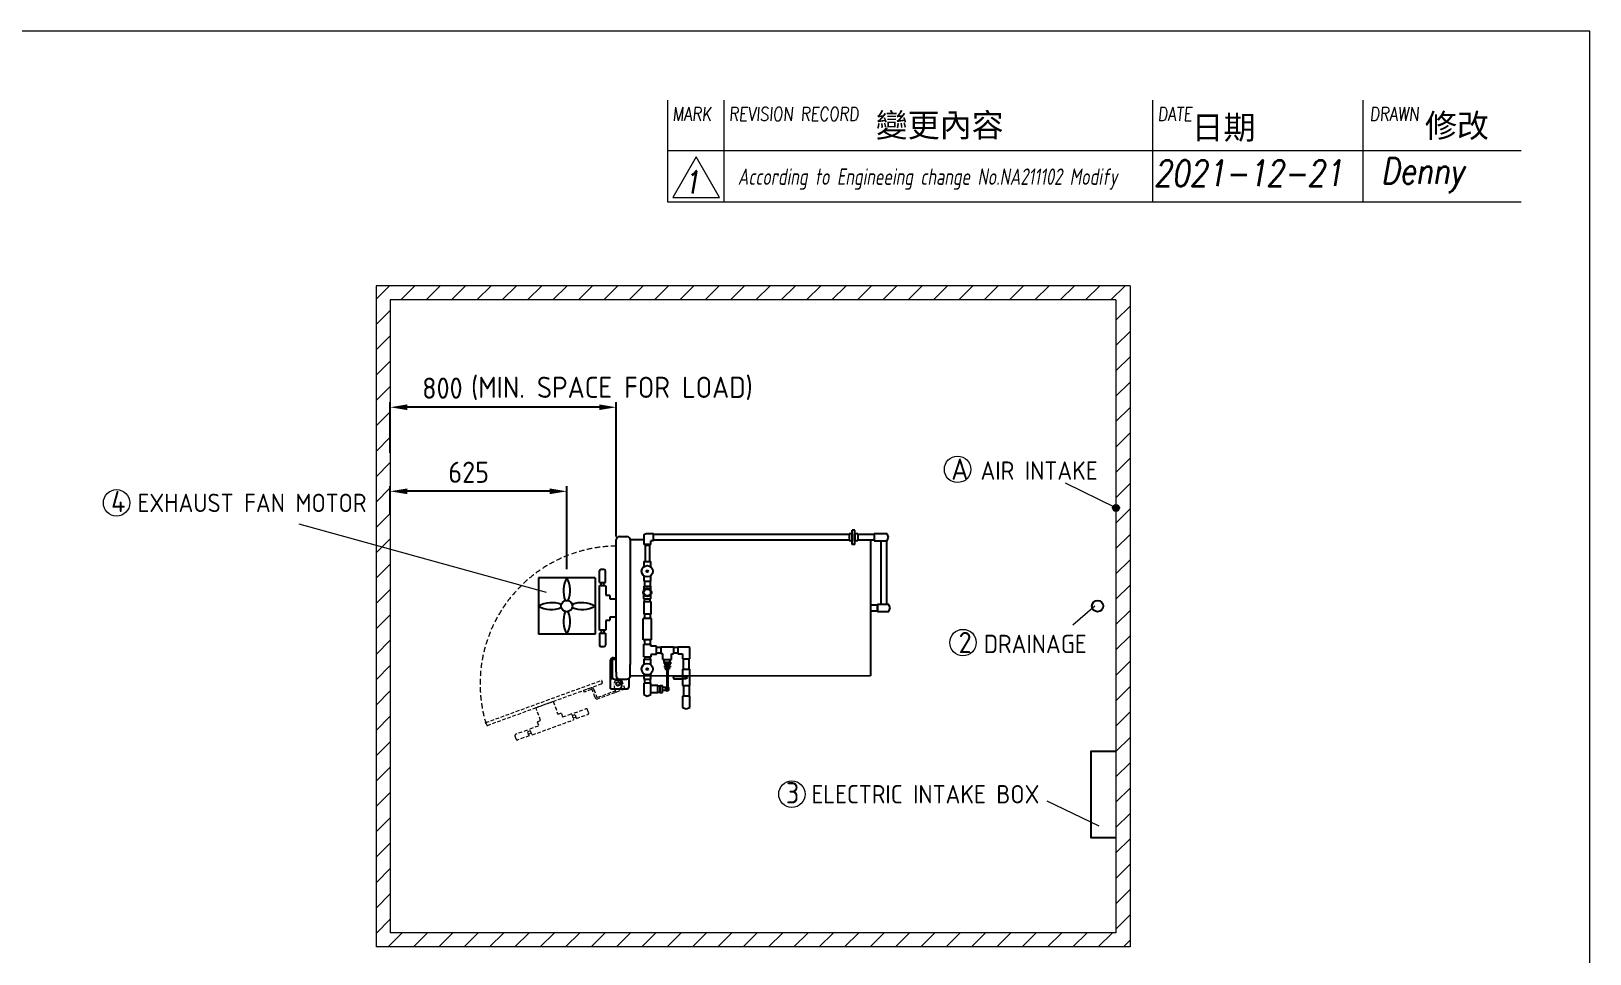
# Model space of a CAD drawing. Header units: millimetres. Extents: x 0 to 11720, y 0 to 8240.
# Drawn here: x 6201 to 11720, y 4974 to 8240 of the extents above; entities that cross this region are included whole.
import ezdxf

# ---------------------------------------------------------------- set-up
doc = ezdxf.new("R2010")
doc.units = ezdxf.units.MM
doc.linetypes.add('HIDDEN', pattern=[9.525, 6.35, -3.175])
doc.layers.get('0').update_dxf_attribs({"lineweight": 25})
for name, color, linetype, lineweight in [('D', 3, 'Continuous', 13), ('F', 7, 'Continuous', 15), ('H', 2, 'HIDDEN', 15), ('S', 4, 'Continuous', 15), ('T', 4, 'Continuous', 15)]:
    doc.layers.add(name, color=color, linetype=linetype, lineweight=lineweight)
doc.styles.get("Standard").update_dxf_attribs({"font": 'KAIU.TTF'})
doc.styles.add('STU25', font='isocp2.shx')
doc.styles.add('Text', font='romans.shx', dxfattribs={"width": 0.8, "oblique": 10})
doc.dimstyles.new('STU25', dxfattribs={"dimscale": 30, "dimtxt": 2.5, "dimasz": 2, "dimexe": 0.6, "dimexo": 1, "dimgap": 1, "dimtad": 1, "dimdsep": 46, "dimtxsty": 'STU25', "dimcen": 2, "dimazin": 2, "dimtfac": 1, "dimtmove": 0, "dimatfit": 3, "dimfxl": 0, "dimtolj": 1, "dimtzin": 0, "dimarcsym": 0})

# ---------------------------------------------------------------- blocks, each defined once
blk = doc.blocks.new('*D20')
at = {"layer": 'D', "color": 0, "linetype": 'Continuous', "lineweight": -2}
for p, q in [((7472.6, 6530.8), (7472.6, 6629.4)), ((8097.6, 6335.3), (8097.6, 6629.4)), ((8037.6, 6611.4), (7532.6, 6611.4))]:
    blk.add_line(p, q, dxfattribs=at)
at = {"layer": 'D', "color": 0, "linetype": 'Continuous'}
for points in [[(7532.6, 6621.4), (7532.6, 6601.4), (7472.6, 6611.4)], [(8037.6, 6621.4), (8037.6, 6601.4), (8097.6, 6611.4)]]:
    blk.add_solid(points, dxfattribs=at)
at = {"layer": 'Defpoints', "color": 0, "linetype": 'Continuous'}
for p in [(7472.6, 6611.4), (7472.6, 6500.8), (8097.6, 6305.3)]:
    blk.add_point(p, dxfattribs=at)
at = {"layer": 'D', "color": 0, "linetype": 'Continuous', "insert": (7750.4, 6678.9), "char_height": 75, "attachment_point": 5, "style": 'STU25'}
blk.add_mtext('\\A1;625', dxfattribs=at)
blk = doc.blocks.new('*D21')
at = {"layer": 'D', "color": 0, "lineweight": -2}
for p, q in [((7472.6, 6747.1), (7472.6, 6927)), ((8212.6, 6909), (7532.6, 6909)), ((8272.6, 6452), (8272.6, 6927))]:
    blk.add_line(p, q, dxfattribs=at)
at = {"layer": 'D', "color": 0}
for points in [[(7532.6, 6919), (7532.6, 6899), (7472.6, 6909)], [(8212.6, 6919), (8212.6, 6899), (8272.6, 6909)]]:
    blk.add_solid(points, dxfattribs=at)
at = {"layer": 'Defpoints', "color": 0}
for p in [(7472.6, 6909), (7472.6, 6717.1), (8272.6, 6422)]:
    blk.add_point(p, dxfattribs=at)
at = {"layer": 'D', "color": 0, "insert": (7657.3, 6976.5), "char_height": 75, "attachment_point": 5, "style": 'STU25'}
blk.add_mtext('\\A1;800', dxfattribs=at)

msp = doc.modelspace()

# ---------------------------------------------------------------- hatches: boundary and pattern name
msp.add_hatch(color=256).paths.add_polyline_path([(10053.062, 6552.407, 1), (10031.541, 6552.407, 1)])
at = {"layer": 'H', "linetype": 'HIDDEN', "ltscale": 5}
h = msp.add_hatch(dxfattribs=at)
h.set_pattern_fill('ANSI31', color=256, scale=20, style=0)
h.set_pattern_definition([(45, (220835.35, 21252.88), (-44.90128, 44.90128), [])])
h.paths.add_polyline_path([(10092.302, 4999.277), (7422.641, 4999.277), (7422.641, 7339.277), (10092.302, 7339.277)])
h.paths.add_polyline_path([(10042.302, 7289.277), (10042.302, 5049.277), (7472.641, 5049.277), (7472.641, 7289.277)], flags=16)

# ---------------------------------------------------------------- linework, layer by layer
at = {"linetype": 'Continuous'}
for p, q in [((8405.143, 6461.072), (8380.143, 6461.072)), ((8405.143, 6436.072), (8405.143, 6461.072)), ((9097.974, 6458.572), (8405.143, 6458.572)), ((8405.143, 6438.572), (8405.143, 6458.572)), ((9107.974, 6461.072), (9097.974, 6461.072)), ((9097.974, 6461.072), (9097.974, 6436.072)), ((9117.974, 6473.572), (9107.974, 6473.572)), ((9107.974, 6423.572), (9107.974, 6473.572)), ((9107.974, 6461.072), (9107.974, 6436.072)), ((9117.974, 6423.572), (9117.974, 6473.572)), ((9117.974, 6461.072), (9117.974, 6436.072)), ((9127.974, 6461.072), (9117.974, 6461.072)), ((9127.974, 6461.072), (9127.974, 6436.072)), ((9186.072, 6458.572), (9127.974, 6458.572)), ((9231.571, 6461.072), (9186.072, 6461.072)), ((9186.072, 6461.072), (9186.072, 6436.072)), ((9236.571, 6448.572), (9231.571, 6461.072)), ((8370.143, 6451.072), (8370.143, 6422.875)), ((8395.143, 6422.875), (8370.143, 6422.875)), ((8375.143, 6421.072), (8375.143, 6363.572)), ((8375.143, 6421.072), (8390.143, 6421.072)), ((8390.143, 6421.072), (8390.143, 6363.572)), ((8395.143, 6422.875), (8395.143, 6436.072)), ((8405.143, 6436.072), (8395.143, 6436.072)), ((9097.974, 6438.572), (8405.143, 6438.572)), ((9107.974, 6436.072), (9097.974, 6436.072)), ((9117.974, 6423.572), (9107.974, 6423.572)), ((9127.974, 6436.072), (9117.974, 6436.072)), ((9186.072, 6438.572), (9127.974, 6438.572)), ((9186.072, 6436.072), (9231.571, 6436.072)), ((9211.269, 6211.072), (9211.269, 6436.072)), ((9231.269, 6211.072), (9231.269, 6436.072)), ((9231.571, 6436.072), (9236.571, 6448.572)), ((8370.143, 6363.572), (8395.143, 6363.572)), ((8370.143, 6363.572), (8370.143, 6344.185)), ((8395.143, 6344.185), (8395.143, 6363.572)), ((8197.641, 6305.277), (7997.641, 6305.277)), ((7997.641, 6305.277), (7997.641, 6105.277)), ((8197.641, 6305.277), (8197.641, 6105.277)), ((8370.143, 6312.96), (8370.143, 6293.572)), ((8370.143, 6293.572), (8395.143, 6293.572)), ((8372.643, 6293.572), (8372.643, 6276.072)), ((8392.643, 6293.572), (8392.643, 6276.072)), ((8395.143, 6293.572), (8395.143, 6312.96)), ((8370.143, 6276.072), (8395.143, 6276.072)), ((8370.143, 6276.072), (8370.143, 6261.864)), ((8370.143, 6231.072), (8370.143, 6245.281)), ((8395.143, 6261.864), (8395.143, 6276.072)), ((8395.143, 6231.072), (8395.143, 6245.281)), ((8370.143, 6231.072), (8395.143, 6231.072)), ((8370.143, 6221.072), (8370.143, 6176.072)), ((8370.143, 6221.072), (8395.143, 6221.072)), ((8372.643, 6221.072), (8372.643, 6231.072)), ((8392.643, 6221.072), (8392.643, 6231.072)), ((8395.143, 6221.072), (8395.143, 6176.072)), ((9237.814, 6211.072), (9197.814, 6211.072)), ((9197.814, 6211.072), (9197.814, 6186.072)), ((9197.814, 6188.572), (9197.814, 6208.572)), ((9197.814, 6186.072), (9237.814, 6186.072)), ((9242.814, 6198.572), (9237.814, 6211.072)), ((9237.814, 6186.072), (9242.814, 6198.572)), ((8395.143, 6176.072), (8370.143, 6176.072)), ((8372.643, 6176.072), (8372.643, 6161.072)), ((8392.643, 6176.072), (8392.643, 6161.072)), ((8197.641, 6105.277), (7997.641, 6105.277)), ((8370.143, 6070.881), (8395.143, 6070.881)), ((8370.143, 6025.881), (8370.143, 6070.881)), ((8372.643, 6086.072), (8372.643, 6070.881)), ((8392.643, 6086.072), (8392.643, 6070.881)), ((8395.143, 6063.381), (8395.143, 6070.881)), ((8261.641, 6022.456), (8272.641, 6022.456)), ((8272.641, 6016.456), (8261.641, 6016.456)), ((8370.143, 6025.881), (8395.143, 6025.881)), ((8370.143, 6017.052), (8370.143, 5997.665)), ((8370.143, 6017.052), (8395.143, 6017.052)), ((8372.643, 6025.881), (8372.643, 6017.052)), ((8392.643, 6025.881), (8392.643, 6017.052)), ((8415.143, 6063.381), (8395.143, 6063.381)), ((8395.143, 6033.381), (8395.143, 6025.881)), ((8415.143, 6033.381), (8395.143, 6033.381)), ((8395.143, 5997.665), (8395.143, 6017.052)), ((8415.143, 6033.381), (8415.143, 6063.381)), ((8430.531, 6058.381), (8415.143, 6058.381)), ((8430.531, 6038.381), (8415.143, 6038.381)), ((8430.531, 6060.881), (8430.531, 6035.881)), ((8430.531, 6060.881), (8475.531, 6060.881)), ((8438.031, 6035.881), (8430.531, 6035.881)), ((8438.031, 6015.881), (8438.031, 6035.881)), ((8438.031, 6015.881), (8468.031, 6015.881)), ((8468.031, 6015.881), (8468.031, 6035.881)), ((8468.031, 6035.881), (8475.531, 6035.881)), ((8475.531, 6060.881), (8475.531, 6035.881)), ((8490.92, 6058.381), (8475.531, 6058.381)), ((8490.92, 6038.381), (8475.531, 6038.381)), ((8490.92, 6060.881), (8530.986, 6060.881)), ((8490.92, 6035.881), (8507.986, 6035.881)), ((8507.986, 6035.881), (8507.986, 6018.767)), ((8507.986, 6018.767), (8532.986, 6018.767)), ((8510.486, 5982.236), (8510.486, 6018.767)), ((8530.486, 6018.767), (8532.986, 6018.767)), ((8530.486, 5982.236), (8530.486, 6018.767)), ((8532.986, 6018.767), (8532.986, 6058.881)), ((8252.641, 5912.456), (8252.641, 6013.456)), ((8258.641, 6013.456), (8258.641, 5947.456)), ((8370.143, 5966.44), (8370.143, 5947.052)), ((8395.143, 5947.052), (8395.143, 5966.44)), ((8507.986, 5982.236), (8532.986, 5982.236)), ((8507.986, 5982.236), (8507.986, 5924.605)), ((8532.986, 5924.605), (8532.986, 5982.236)), ((8263.641, 5947.456), (8252.641, 5947.456)), ((8252.641, 5912.456), (8280.641, 5912.456)), ((8252.641, 5912.456), (8282.641, 5912.456)), ((8292.641, 5922.456), (8292.641, 5929.908)), ((8370.143, 5947.052), (8395.143, 5947.052)), ((8395.143, 5931.861), (8370.143, 5931.861)), ((8370.143, 5931.861), (8370.143, 5891.861)), ((8372.643, 5947.052), (8372.643, 5931.861)), ((8392.643, 5947.052), (8392.643, 5931.861)), ((8395.143, 5891.861), (8395.143, 5931.861)), ((8419.524, 5924.361), (8395.143, 5924.361)), ((8419.524, 5899.361), (8419.524, 5924.361)), ((8428.071, 5899.361), (8428.071, 5924.361)), ((8436.468, 5899.361), (8436.468, 5924.361)), ((8507.986, 5924.605), (8532.986, 5924.605)), ((8510.486, 5924.605), (8510.486, 5885.919)), ((8530.486, 5924.605), (8530.486, 5885.919)), ((8370.143, 5891.861), (8382.643, 5886.861)), ((8382.643, 5886.861), (8395.143, 5891.861)), ((8395.143, 5899.361), (8419.524, 5899.361)), ((8532.986, 5885.962), (8507.986, 5885.962)), ((8507.986, 5885.962), (8507.986, 5845.962)), ((8532.986, 5845.962), (8532.986, 5885.962)), ((8507.986, 5845.962), (8520.486, 5840.962)), ((8520.486, 5840.962), (8532.986, 5845.962))]:
    msp.add_line(p, q, dxfattribs=at)
for p, q in [((8272.641, 5971.277), (8272.641, 6439.277)), ((8284.641, 6451.277), (8310.641, 6451.277)), ((8322.641, 6439.377), (8322.641, 5998.777)), ((8370.143, 6439.377), (8322.641, 6439.377)), ((9172.641, 6439.377), (9172.641, 5957.768)), ((9197.814, 6208.572), (9172.641, 6208.572)), ((9172.641, 6188.572), (9197.814, 6188.572)), ((8367.643, 6086.072), (8367.643, 6161.072)), ((8397.643, 6161.072), (8367.643, 6161.072)), ((8397.643, 6086.072), (8397.643, 6161.072)), ((8397.643, 6086.072), (8367.643, 6086.072)), ((8443.031, 6015.881), (8463.031, 6015.881)), ((8443.031, 6006.278), (8443.031, 6015.881)), ((8464.031, 6006.278), (8464.031, 6015.881)), ((8490.92, 6060.881), (8490.92, 6035.881)), ((8490.92, 6058.381), (8490.92, 6038.381)), ((8272.641, 5971.277), (8272.641, 5958.277)), ((8322.641, 5958.277), (8322.641, 5998.777)), ((8442.031, 6006.278), (8442.031, 6001.278)), ((8442.031, 6006.278), (8465.031, 6006.278)), ((8442.031, 6001.278), (8465.031, 6001.278)), ((8443.419, 5993.434), (8443.419, 5989.512)), ((8443.419, 5993.434), (8463.79, 5993.434)), ((8443.419, 5989.512), (8463.79, 5989.512)), ((8445.031, 6001.278), (8445.031, 5997.356)), ((8445.031, 5997.356), (8462.031, 5997.356)), ((8446.419, 5985.59), (8460.79, 5985.59)), ((8446.419, 5985.59), (8446.419, 5981.669)), ((8446.419, 5981.669), (8460.79, 5981.669)), ((8449.031, 5997.356), (8449.031, 5993.434)), ((8449.031, 5989.512), (8449.031, 5985.59)), ((8451.604, 5981.669), (8451.604, 5911.861)), ((8455.604, 5981.669), (8455.604, 5911.861)), ((8458.031, 5997.356), (8458.031, 5993.434)), ((8458.031, 5989.512), (8458.031, 5985.59)), ((8460.79, 5985.59), (8460.79, 5981.669)), ((8462.031, 6001.278), (8462.031, 5997.356)), ((8463.79, 5993.434), (8463.79, 5989.512)), ((8465.031, 6006.278), (8465.031, 6001.278)), ((8263.641, 5947.456), (8283.481, 5941.954)), ((8278.641, 5912.456), (8311.641, 5912.456)), ((8284.641, 5946.277), (8310.641, 5946.277)), ((8317.641, 5948.53), (8317.641, 5918.456)), ((9172.641, 5957.768), (8322.641, 5957.731)), ((8419.524, 5923.361), (8428.071, 5923.361)), ((8428.071, 5924.361), (8436.468, 5924.361)), ((8450.651, 5917.095), (8436.468, 5917.095)), ((8450.651, 5906.628), (8436.468, 5906.628)), ((8479.937, 5957.563), (8507.986, 5957.563)), ((8479.937, 5947.592), (8507.986, 5947.592)), ((8507.986, 5957.563), (8520.486, 5956.022)), ((8507.986, 5947.592), (8520.486, 5949.133)), ((8419.524, 5900.361), (8428.071, 5900.361)), ((8428.071, 5899.361), (8436.468, 5899.361))]:
    msp.add_line(p, q)
at = {"ltscale": 10}
for p, q in [((8213.427, 6288.292), (8213.427, 6330.499)), ((8218.427, 6335.499), (8229.427, 6335.499)), ((8234.427, 6288.292), (8234.427, 6330.499)), ((8213.927, 6277.527), (8212.427, 6276.027)), ((8212.427, 6276.027), (8212.427, 6121.527)), ((8213.427, 6288.292), (8234.427, 6288.292)), ((8213.927, 6277.527), (8233.927, 6277.527)), ((8219.177, 6277.527), (8219.177, 6288.292)), ((8228.677, 6277.527), (8228.677, 6288.292)), ((8233.927, 6277.527), (8235.427, 6276.027)), ((8235.427, 6276.027), (8235.427, 6243.777)), ((8235.427, 6243.777), (8248.927, 6243.777)), ((8250.427, 6242.277), (8248.927, 6243.777)), ((8250.427, 6242.277), (8250.427, 6231.277)), ((8250.427, 6231.277), (8272.641, 6231.277)), ((8235.427, 6153.777), (8235.427, 6121.527)), ((8248.927, 6153.777), (8235.427, 6153.777)), ((8248.927, 6153.777), (8250.427, 6155.277)), ((8272.641, 6166.277), (8250.427, 6166.277)), ((8250.427, 6166.277), (8250.427, 6155.277)), ((8213.927, 6120.027), (8212.427, 6121.527)), ((8213.427, 6109.261), (8234.427, 6109.261)), ((8213.427, 6109.261), (8213.427, 6067.054)), ((8233.927, 6120.027), (8213.927, 6120.027)), ((8219.177, 6120.027), (8219.177, 6109.261)), ((8228.677, 6120.027), (8228.677, 6109.261)), ((8233.927, 6120.027), (8235.427, 6121.527)), ((8234.427, 6109.261), (8234.427, 6067.054)), ((8218.427, 6062.054), (8229.427, 6062.054))]:
    msp.add_line(p, q, dxfattribs=at)
msp.add_lwpolyline([(8451.604, 5917.645), (8447.596, 5915.331), (8447.596, 5908.392), (8453.604, 5904.923), (8459.613, 5908.392), (8459.613, 5915.331), (8455.604, 5917.645)])
at = {"linetype": 'Continuous'}
msp.add_lwpolyline([(10042.302, 5690.32), (9952.704, 5690.32), (9952.704, 5385.631), (10042.302, 5385.631)], dxfattribs=at)
for centre, radius in [((10042.302, 6552.407), 10.761), ((8382.643, 6328.572), 20), ((8382.643, 6328.572), 3), ((8097.641, 6205.277), 20), ((8097.641, 6205.277), 20), ((8097.641, 6205.277), 20), ((8097.641, 6205.277), 20), ((9977.302, 6205.277), 20), ((8382.643, 5982.052), 20), ((8382.643, 5982.052), 3), ((8278.641, 5929.956), 6.45), ((8520.486, 5952.578), 3.445)]:
    msp.add_circle(centre, radius)
for centre, radius in [((8382.643, 6253.572), 15), ((8382.643, 6253.572), 11.88), ((8278.641, 5929.956), 6.4)]:
    msp.add_circle(centre, radius, dxfattribs=at)
for centre, radius, start, end in [((8380.143, 6451.072), 10, 90, 180), ((8261.641, 6013.456), 9, 90, 180), ((8261.641, 6013.456), 3, 90, 180), ((8530.986, 6058.881), 2, 0, 90), ((8282.641, 5922.456), 10, 270, 0)]:
    msp.add_arc(centre, radius, start, end, dxfattribs=at)
for centre, radius, start, end in [((8284.641, 6439.277), 12, 90, 180), ((8310.641, 6439.277), 12, 0, 90), ((8178.665, 6259.401), 93.11, 150.481802, 201.977032), ((8016.616, 6259.401), 93.11, 338.022968, 29.518198), ((8043.516, 6124.252), 93.11, 68.022968, 119.518198), ((8043.516, 6286.301), 93.11, 240.481802, 291.977032), ((8178.665, 6151.152), 93.11, 158.022968, 209.518198), ((8016.616, 6151.152), 93.11, 330.481802, 21.977032), ((8151.765, 6124.252), 93.11, 60.481802, 111.977032), ((8151.765, 6286.301), 93.11, 248.022968, 299.518198), ((8278.641, 5931.456), 16, 86.917228, 119.012749), ((8284.641, 5958.277), 12, 180, 270), ((8280.141, 5929.908), 12.5, 0, 74.5), ((8310.641, 5958.277), 12, 270, 0), ((8311.641, 5918.456), 6, 270, 0), ((8453.604, 5911.861), 2, 180, 0), ((8479.557, 5952.578), 5, 85.647201, 274.352799)]:
    msp.add_arc(centre, radius, start, end)
at = {"ltscale": 10}
for centre, start, end in [((8218.427, 6330.499), 90, 180), ((8229.427, 6330.499), 0, 90), ((8218.427, 6067.054), 180, 270), ((8229.427, 6067.054), 270, 0)]:
    msp.add_arc(centre, 5, start, end, dxfattribs=at)
at = {"layer": 'D'}
for p, q in [((10042.302, 6552.407), (9863.972, 6640.648)), ((7148.413, 6495.728), (8024.212, 6255.028)), ((9797.913, 5516.176), (9981.762, 5427.238))]:
    msp.add_line(p, q, dxfattribs=at)
at = {"layer": 'D', "linetype": 'Continuous'}
msp.add_line((9967.866, 6205.277), (9889.067, 6137.28), dxfattribs=at)
at = {"layer": 'D'}
for centre in [(9481.555, 6689.124), (6503.718, 6570.431), (9500.577, 6075.857), (8894.873, 5539.53)]:
    msp.add_circle(centre, 46.868, dxfattribs=at)
at = {"layer": 'F'}
msp.add_line((8454.213, 7996.426), (8454.213, 7636.426), dxfattribs=at)
at = {"layer": 'F', "color": 7}
for p, q in [((8654.213, 7996.426), (8654.213, 7636.426)), ((10172.587, 7636.426), (10172.587, 7996.426)), ((10917.344, 7636.426), (10917.344, 7996.426)), ((11476.426, 7816.426), (8454.213, 7816.426)), ((8454.213, 7636.426), (11476.426, 7636.426))]:
    msp.add_line(p, q, dxfattribs=at)
at = {"layer": 'F', "color": 6}
msp.add_lwpolyline([(0, 8240), (0, 0), (11720, 0), (11720, 8240)], close=True, dxfattribs=at)
at = {"layer": 'F', "color": 7}
msp.add_lwpolyline([(8555.738, 7795.613), (8472.635, 7651.675), (8638.841, 7651.675)], close=True, dxfattribs=at)
at = {"layer": 'H', "ltscale": 2}
for p, q in [((7810.491, 5792.819), (8220.197, 5941.94)), ((8221.012, 5929.466), (7817.884, 5782.74)), ((8182.402, 5915.147), (8157.03, 5905.913)), ((8157.03, 5905.913), (8159.082, 5900.275)), ((8184.454, 5909.509), (8159.082, 5900.275)), ((8197.533, 5882.344), (8188.299, 5907.716)), ((8193.937, 5909.768), (8203.172, 5884.396)), ((8207.017, 5882.603), (8269.036, 5905.177)), ((8303.978, 5911.509), (8209.069, 5876.965)), ((8221.479, 5941.342), (8220.197, 5941.94)), ((8221.095, 5938.01), (8222.505, 5938.523)), ((8221.095, 5938.01), (8222.805, 5933.312)), ((8221.479, 5941.342), (8222.505, 5938.523)), ((8267.326, 5909.875), (8265.711, 5930.401)), ((8267.326, 5909.875), (8271.089, 5899.539)), ((8280.9, 5945.677), (8273.897, 5943.128)), ((8303.978, 5911.509), (8293.717, 5939.7)), ((8303.978, 5911.509), (8294.401, 5937.821)), ((8049.988, 5867.219), (7988.908, 5844.987)), ((8049.988, 5867.219), (8066.222, 5822.618)), ((7976.087, 5749.373), (8121.27, 5802.215)), ((8005.142, 5800.386), (7988.908, 5844.987)), ((7994.805, 5796.624), (7993.908, 5794.702)), ((7998.526, 5782.016), (7993.908, 5794.702)), ((7994.805, 5796.624), (8005.142, 5800.386)), ((8066.222, 5822.618), (8076.558, 5826.38)), ((8078.481, 5825.483), (8076.558, 5826.38)), ((8078.481, 5825.483), (8083.098, 5812.798)), ((8083.098, 5812.798), (8113.403, 5823.828)), ((8115.326, 5822.931), (8113.403, 5823.828)), ((8115.326, 5822.931), (8122.166, 5804.137)), ((8117.121, 5817.998), (8127.238, 5821.68)), ((8120.37, 5809.071), (8130.487, 5812.753)), ((8122.166, 5804.137), (8121.27, 5802.215)), ((8125.271, 5827.083), (8164.932, 5841.519)), ((8132.453, 5807.349), (8125.271, 5827.083)), ((8132.453, 5807.349), (8172.115, 5821.785)), ((8175.103, 5828.194), (8171.341, 5838.53)), ((7809.893, 5791.537), (7810.491, 5792.819)), ((7809.893, 5791.537), (7810.919, 5788.718)), ((7812.329, 5789.231), (7810.919, 5788.718)), ((7812.329, 5789.231), (7814.039, 5784.533)), ((7918.149, 5734.67), (7914.387, 5745.007)), ((7957.037, 5765.851), (7917.376, 5751.415)), ((7964.219, 5746.117), (7924.558, 5731.682)), ((7964.219, 5746.117), (7957.037, 5765.851)), ((7969.12, 5764.13), (7959.003, 5760.448)), ((7972.369, 5755.203), (7962.253, 5751.52)), ((7967.324, 5769.063), (7968.221, 5770.986)), ((7974.165, 5750.269), (7967.324, 5769.063)), ((7968.221, 5770.986), (7998.526, 5782.016)), ((7974.165, 5750.269), (7976.087, 5749.373))]:
    msp.add_line(p, q, dxfattribs=at)
msp.add_circle((8278.641, 5929.956), 6.4, dxfattribs=at)
at = {"layer": 'H', "ltscale": 3}
msp.add_arc((8278.641, 5929.956), 487.822, 90.70473, 196.327107, dxfattribs=at)
at = {"layer": 'H', "ltscale": 2}
for centre, radius, start, end in [((8185.48, 5906.69), 9, 20, 110), ((8185.48, 5906.69), 3, 20, 110), ((8219.986, 5932.285), 3, 290, 20), ((8278.172, 5931.382), 12.5, 110, 184.5), ((8284.32, 5936.28), 10, 20, 110), ((8205.991, 5885.423), 9, 200, 290), ((8205.991, 5885.423), 3, 200, 290), ((8166.642, 5836.82), 5, 20, 110), ((8170.404, 5826.483), 5, 290, 20), ((7816.858, 5785.559), 3, 200, 290), ((7919.086, 5746.717), 5, 110, 200), ((7922.848, 5736.38), 5, 200, 290)]:
    msp.add_arc(centre, radius, start, end, dxfattribs=at)
at = {"layer": 'S', "linetype": 'Continuous'}
for p, q in [((10092.302, 7339.277), (7422.641, 7339.277)), ((7422.641, 7339.277), (7422.641, 4999.277)), ((10042.302, 7289.277), (7472.641, 7289.277)), ((7472.641, 7289.277), (7472.641, 5049.277)), ((10042.302, 7289.277), (10042.302, 5049.277)), ((10092.302, 7339.277), (10092.302, 4999.277)), ((10042.302, 5049.277), (7472.641, 5049.277)), ((10092.302, 4999.277), (7422.641, 4999.277))]:
    msp.add_line(p, q, dxfattribs=at)

# ---------------------------------------------------------------- texts
at = {"layer": 'D', "color": 11, "char_height": 75, "attachment_point": 1}
for s, insert in [('{\\Fisocp2.shx;\\C3;(MIN. SPACE FOR LOAD)}', (7758.797, 7017.036)), ('{\\Fisocp2.shx;\\C3;A \\H0.8667x;AIR INTAKE}', (9459.17, 6727.246)), ('{\\Fisocp2.shx;\\C3;4 \\H0.8667x;EXHAUST FAN MOTOR}', (6484.304, 6612.904)), ('{\\Fisocp2.shx;\\C3;2 \\H0.8667x;DRAINAGE }', (9485.213, 6113.707)), ('{\\Fisocp2.shx;\\C3;3 \\H0.8667x;ELECTRIC INTAKE BOX}', (8873.612, 5581.751))]:
    msp.add_mtext(s, dxfattribs=dict(at, insert=insert))
at = {"layer": 'F', "color": 1, "lineweight": 15, "style": 'Text', "oblique": 5, "width": 0.8}
for s, p in [('MARK', (8471.904, 7923.107)), ('REVISION RECORD', (8671.904, 7923.107)), ('DATE', (10190.277, 7923.107)), ('DRAWN', (10940.695, 7923.107))]:
    msp.add_text(s, height=48, dxfattribs=at).set_placement(p)
at = {"layer": 'F', "lineweight": -3}
for s, p in [('變更內容', (9191.399, 7865.787)), ('日期', (10309.783, 7857.876)), ('修改', (11136.181, 7864.205))]:
    msp.add_text(s, height=83.0297, dxfattribs=at).set_placement(p)
at = {"layer": 'T', "lineweight": 20, "style": 'Text', "oblique": 10, "width": 0.8}
for s, height, p in [('2021-12-21', 92, (10176.462, 7691.637)), ('Denny', 92, (10980.187, 7699.9)), ('1', 80, (8512.658, 7665.935))]:
    msp.add_text(s, height=height, dxfattribs=at).set_placement(p)
at = {"layer": 'T', "linetype": 'Continuous', "lineweight": 20, "insert": (8703.257, 7754.131), "char_height": 58, "attachment_point": 1, "style": 'Text'}
msp.add_mtext('{\\Fisocp2.shx|c136;According to Engineeing change No.NA211102 Modify}', dxfattribs=at)

# ---------------------------------------------------------------- dimensions: what is measured, and where the dimension line sits
at = {"layer": 'D'}
dim = msp.add_linear_dim(base=(7472.641, 6908.998), p1=(8272.644, 6421.978), p2=(7472.641, 6717.144), dimstyle='STU25', dxfattribs=at)
dim.commit()
dim.dimension.update_dxf_attribs({"geometry": '*D21', "text_midpoint": (7657.297, 6908.998), "dimtype": 160})
at = {"layer": 'D', "linetype": 'Continuous'}
dim = msp.add_linear_dim(base=(7472.641, 6611.357), p1=(8097.641, 6305.277), p2=(7472.641, 6500.777), dimstyle='STU25', dxfattribs=at)
dim.commit()
dim.dimension.update_dxf_attribs({"geometry": '*D20', "text_midpoint": (7750.382, 6611.357), "dimtype": 160})

doc.saveas('drawing.dxf')
